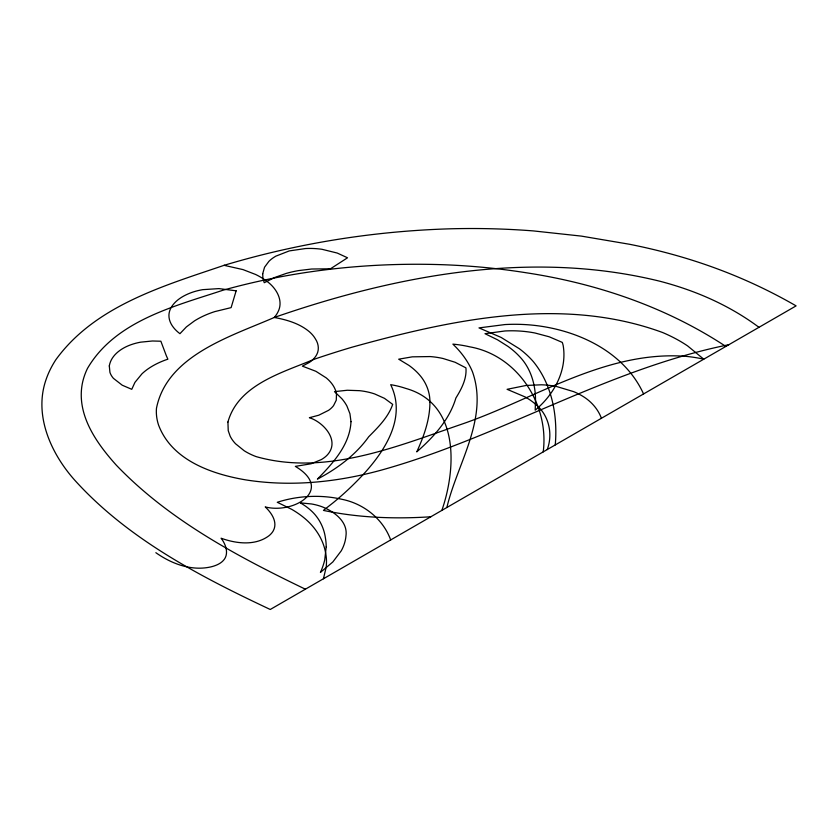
<?xml version="1.0" encoding="UTF-8"?>
<svg xmlns="http://www.w3.org/2000/svg" width="838" height="838" viewBox="0 0 838 838"><rect width="100%" height="100%" fill="white"/><g stroke="black" fill="none" stroke-linecap="round" stroke-linejoin="round"><path stroke-width="1.26" d="M543.213 451.881C549.34 404.744 517.706 355.281 469.73 346.827A78.227 45.168 0 0 0 452.897 344.114L456.165 347.403A169.234 97.711 0 0 1 472.464 371.789C488.973 418.298 457.181 463.592 446.874 507.503M555.259 444.936C557.773 415.983 552.169 384.789 533.46 361.786A136.95 79.065 0 0 0 519.382 348.755L501.155 337.452L478.99 327.899L505.031 324.557A103.797 59.927 0 0 1 531.543 325.071C576.314 329.344 624.048 351.049 643.563 393.944M547.224 449.566C553.111 433.99 548.953 415.334 535.943 404.586A75.713 43.712 0 0 0 525.164 396.961L507.084 389.314L526.107 385.459L541.369 384.789A56.376 32.546 0 0 1 556.38 386.444L573.747 391.671A62.127 35.866 0 0 1 582.201 395.913C590.821 400.993 597.944 408.818 601.412 418.277M441.856 510.405C456.521 468.075 459.517 403.35 405.613 388.361A64.736 37.375 0 0 0 390.676 384.673C408.462 421.074 380.127 457.998 355.364 482.657A443.113 255.831 0 0 1 333.063 502.831L323.437 510.405C358.664 517.832 394.96 519.12 430.816 516.774M323.437 578.765L326.15 567.316A135.693 78.343 0 0 0 325.458 552.116C322.871 538.405 314.554 526.327 303.806 517.643A110.501 63.803 0 0 0 291.813 509.399L277.273 502.287C290.587 497.982 304.634 496.054 318.608 496.389A70.874 40.915 0 0 1 341.705 499.259C363.514 503.523 383.05 518.837 390.676 539.944M224.092 265.321C163.703 285.873 95.134 305.556 55.874 359.691A215.795 124.59 0 0 0 46.048 379.624C33.583 415.302 50.992 453.578 74.75 480.195C127.795 538.907 199.612 576.219 270.255 609.477L796.1 305.88C766.812 288.974 735.869 274.958 703.857 264.054A405.047 233.854 0 0 0 652.383 249.253A407.739 235.405 0 0 0 629.516 244.267L581.373 236.107L533.356 230.911A461.13 266.233 0 0 0 449.88 228.816C373.465 231.131 297.322 243.324 224.092 265.321L243.02 269.606L255.632 274.487A69.826 40.308 0 0 1 265.981 280.678C275.796 287.235 284.113 300.339 277.923 312.029A54.407 31.415 0 0 1 274.267 317.466C231.194 336.31 166.951 355.281 156.465 408.305A124.003 71.597 0 0 0 158.55 425.013C171.738 460.251 211.668 474.078 245.702 479.881C291.184 487.108 337.955 482.133 382.138 469.898C500.799 436.692 607.435 369.055 728.861 344.701M305.378 589.198C237.51 556.453 168.951 520.189 116.304 465.163C96.726 443.365 76.604 415.271 82.197 384.254A167.935 96.957 0 0 1 87.519 368.343C115.361 320.839 174.283 306.352 223.076 290.199C295.322 270.066 370.805 261.959 445.701 264.818A411.594 237.636 0 0 1 525.96 272.727C596.635 283.464 665.938 306.959 725.855 346.44M155.847 552.692C168.249 561.418 182.841 567.818 198.187 568.174A31.006 17.902 0 0 0 208.641 567.347A25.8 14.895 0 0 0 217.168 564.791A23.275 13.439 0 0 0 222.835 561.02C229.518 554.704 226.009 544.438 221.085 538.216C236.326 543.705 255.454 546.062 269.176 535.597A31.635 18.268 0 0 0 273.282 530.8C277.996 522.189 271.46 512.73 265.237 506.927C293.771 514.343 334.268 489.685 295.343 466.368L311.118 463.77L321.363 459.57A35.165 20.301 0 0 0 327.092 455.202C340.469 441.102 323.856 422.279 309.39 417.701L318.775 415.208L328.559 410.337A35.28 20.363 0 0 0 333.555 405.634L336.279 400.145L336.488 393.944A58.88 33.991 0 0 0 326.202 377.865L315.884 371.297L302.361 366.133L309.39 362.414A37.448 21.62 0 0 0 316.795 354.474C319.425 349.54 318.45 343.423 315.413 338.908A52.626 30.388 0 0 0 309.264 331.649C299.407 323.416 286.68 319.739 274.267 317.466C396.887 274.99 531.68 249.609 659.904 281.243A246.969 142.586 0 0 1 701.773 295.165C722.031 303.534 741.379 314.198 758.966 327.312M535.524 400.375L535.189 410.17C554.023 394.688 567.274 370.375 563.199 345.644A81.736 47.19 0 0 0 562.277 342.386L549.183 336.782L535.011 333.011A72.55 41.89 0 0 0 504.979 330.968L485.003 333.692L497.521 339.809L508.027 346.429A112.502 64.945 0 0 1 519.141 356.098C530.632 367.746 535.555 384.307 535.524 400.375M326.212 546.889L324.746 559.794A178.117 102.833 0 0 1 320.42 572.396L332.812 561.984L341.255 550.817A100.906 58.251 0 0 0 345.958 535.943C348.084 521.446 333.744 511.274 321.792 506.665A42.099 24.312 0 0 0 311.663 503.984L300.36 502.873A76.719 44.288 0 0 1 310.772 510.342C318.849 517.465 324.044 527.563 325.448 538.216A156.036 90.085 0 0 1 326.212 546.889M429.925 402.334C429.904 419.66 423.86 436.305 416.769 451.881C433.466 437.174 449.43 419.796 455.903 397.998C461.476 389 466.902 378.797 465.938 367.872L455.097 362.267L443.082 358.507A54.617 31.53 0 0 0 430.219 356.569L412.306 356.841L398.699 359.188L408.944 365.399A90.42 52.207 0 0 1 419.367 374.722C426.092 382.254 430.083 392.194 429.925 402.334M262.723 273.67L262.912 278.153L264.232 282.71L274.812 277.451L286.25 273.418A76.677 44.267 0 0 1 298.527 270.601L311.652 269.019L330.465 268.799L347.529 257.79L337.253 253.055L321.939 249.284A50.437 29.121 0 0 0 305.64 248.53L289.288 250.908L275.849 256.156A43.534 25.13 0 0 0 268.935 261.309L264.557 267.217L262.723 273.67M350.986 421.692C349.928 444.863 332.791 463.362 317.413 479.116A202.796 117.079 0 0 0 368.647 436.828C378.085 427.275 388.235 417.376 392.687 404.377L384.443 398.333L374.617 393.923A46.415 26.795 0 0 0 359.596 390.676L347.299 390.257L334.477 391.629L341.799 398.647A85.675 49.463 0 0 1 346.911 406.021L349.938 413.71L350.986 421.692M109.307 365.934L109.935 372.386A40.35 23.296 0 0 0 113.413 378.336L122.233 385.208L131.765 389.314L134.96 382.348L141.968 373.821A73.88 42.654 0 0 1 167.883 359.167A290.786 167.883 0 0 1 166.301 355.658L160.865 341.223L152.422 340.993L140.648 342.166A42.801 24.711 0 0 0 127.156 346.262C118.954 349.959 110.826 356.569 109.307 365.934M227.926 422.017L228.229 430.669L230.136 436.127A62.054 35.825 0 0 0 235.583 443.794L244.162 450.729A60.525 34.945 0 0 0 256.114 456.605C325.354 476.277 396.646 446.507 461.57 424.238C534.791 399.139 605.13 350.441 685.494 356.307A88.776 51.254 0 0 1 703.773 359.188L687.642 345.937A146.482 84.575 0 0 0 662.607 332.518C562.193 295.615 451.829 319.54 352.17 347.162A706.926 408.137 0 0 0 314.407 359.188C282.595 372.606 238.327 384.485 227.926 422.017M236.138 290.817L231.12 307.619L214.79 311.61A80.532 46.499 0 0 0 194.447 320.912L186.403 326.893L179.94 333.692C174.126 329.324 168.784 322.902 168.93 315.245A45.943 26.523 0 0 1 171.612 306.739C176.221 299.606 183.993 295.29 191.787 292.452A45.954 26.533 0 0 1 202.765 289.655L218.98 288.607L236.138 290.817"/></g></svg>
